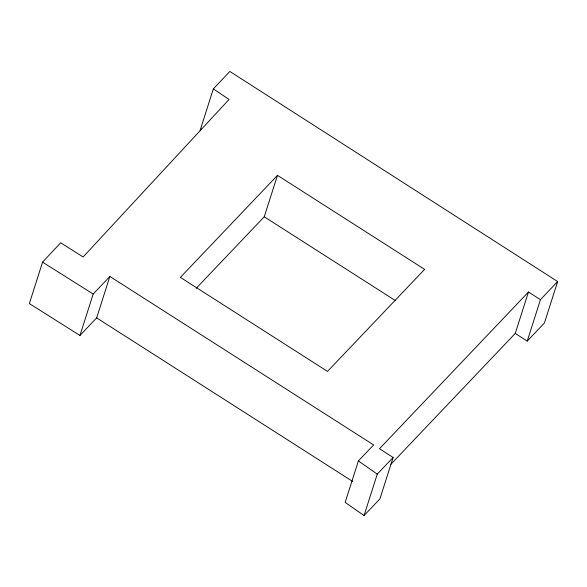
<?xml version="1.0" encoding="UTF-8"?>
<svg xmlns="http://www.w3.org/2000/svg" width="587" height="587" viewBox="0 0 587 587"><rect width="100%" height="100%" fill="white"/><g stroke="black" fill="none" stroke-linecap="round" stroke-linejoin="round"><path stroke-width="0.88" d="M527.229 341.098L544.428 322.982L557.65 281.547L229.84 71.445L213.345 88.901L229.055 99.445L83.119 256.981L60.688 242.791L42.572 262.132L29.35 303.574L79.957 335.471L96.65 317.89L109.872 276.455L373.64 444.946L358.386 460.949L345.163 502.391L364.05 515.555L379.906 498.899L393.129 457.464L379.481 448.747L528.469 292.003L540.451 299.663L527.229 341.098L515.239 333.445L528.469 292.003M79.957 335.471L93.179 294.036L109.872 276.455M213.345 88.901L200.116 130.343L201.341 129.045M196.161 288.342L264.253 216.786L277.482 175.344L424.599 269.367L327.509 371.402L180.385 277.387L277.482 175.344M364.05 515.555L377.272 474.12L393.129 457.464M540.451 299.663L557.65 281.547M390.876 464.28L515.239 333.445M42.572 262.132L93.179 294.036M264.253 216.786L395.198 300.463M96.65 317.89L352.699 481.457M358.386 460.949L377.272 474.12"/></g></svg>
